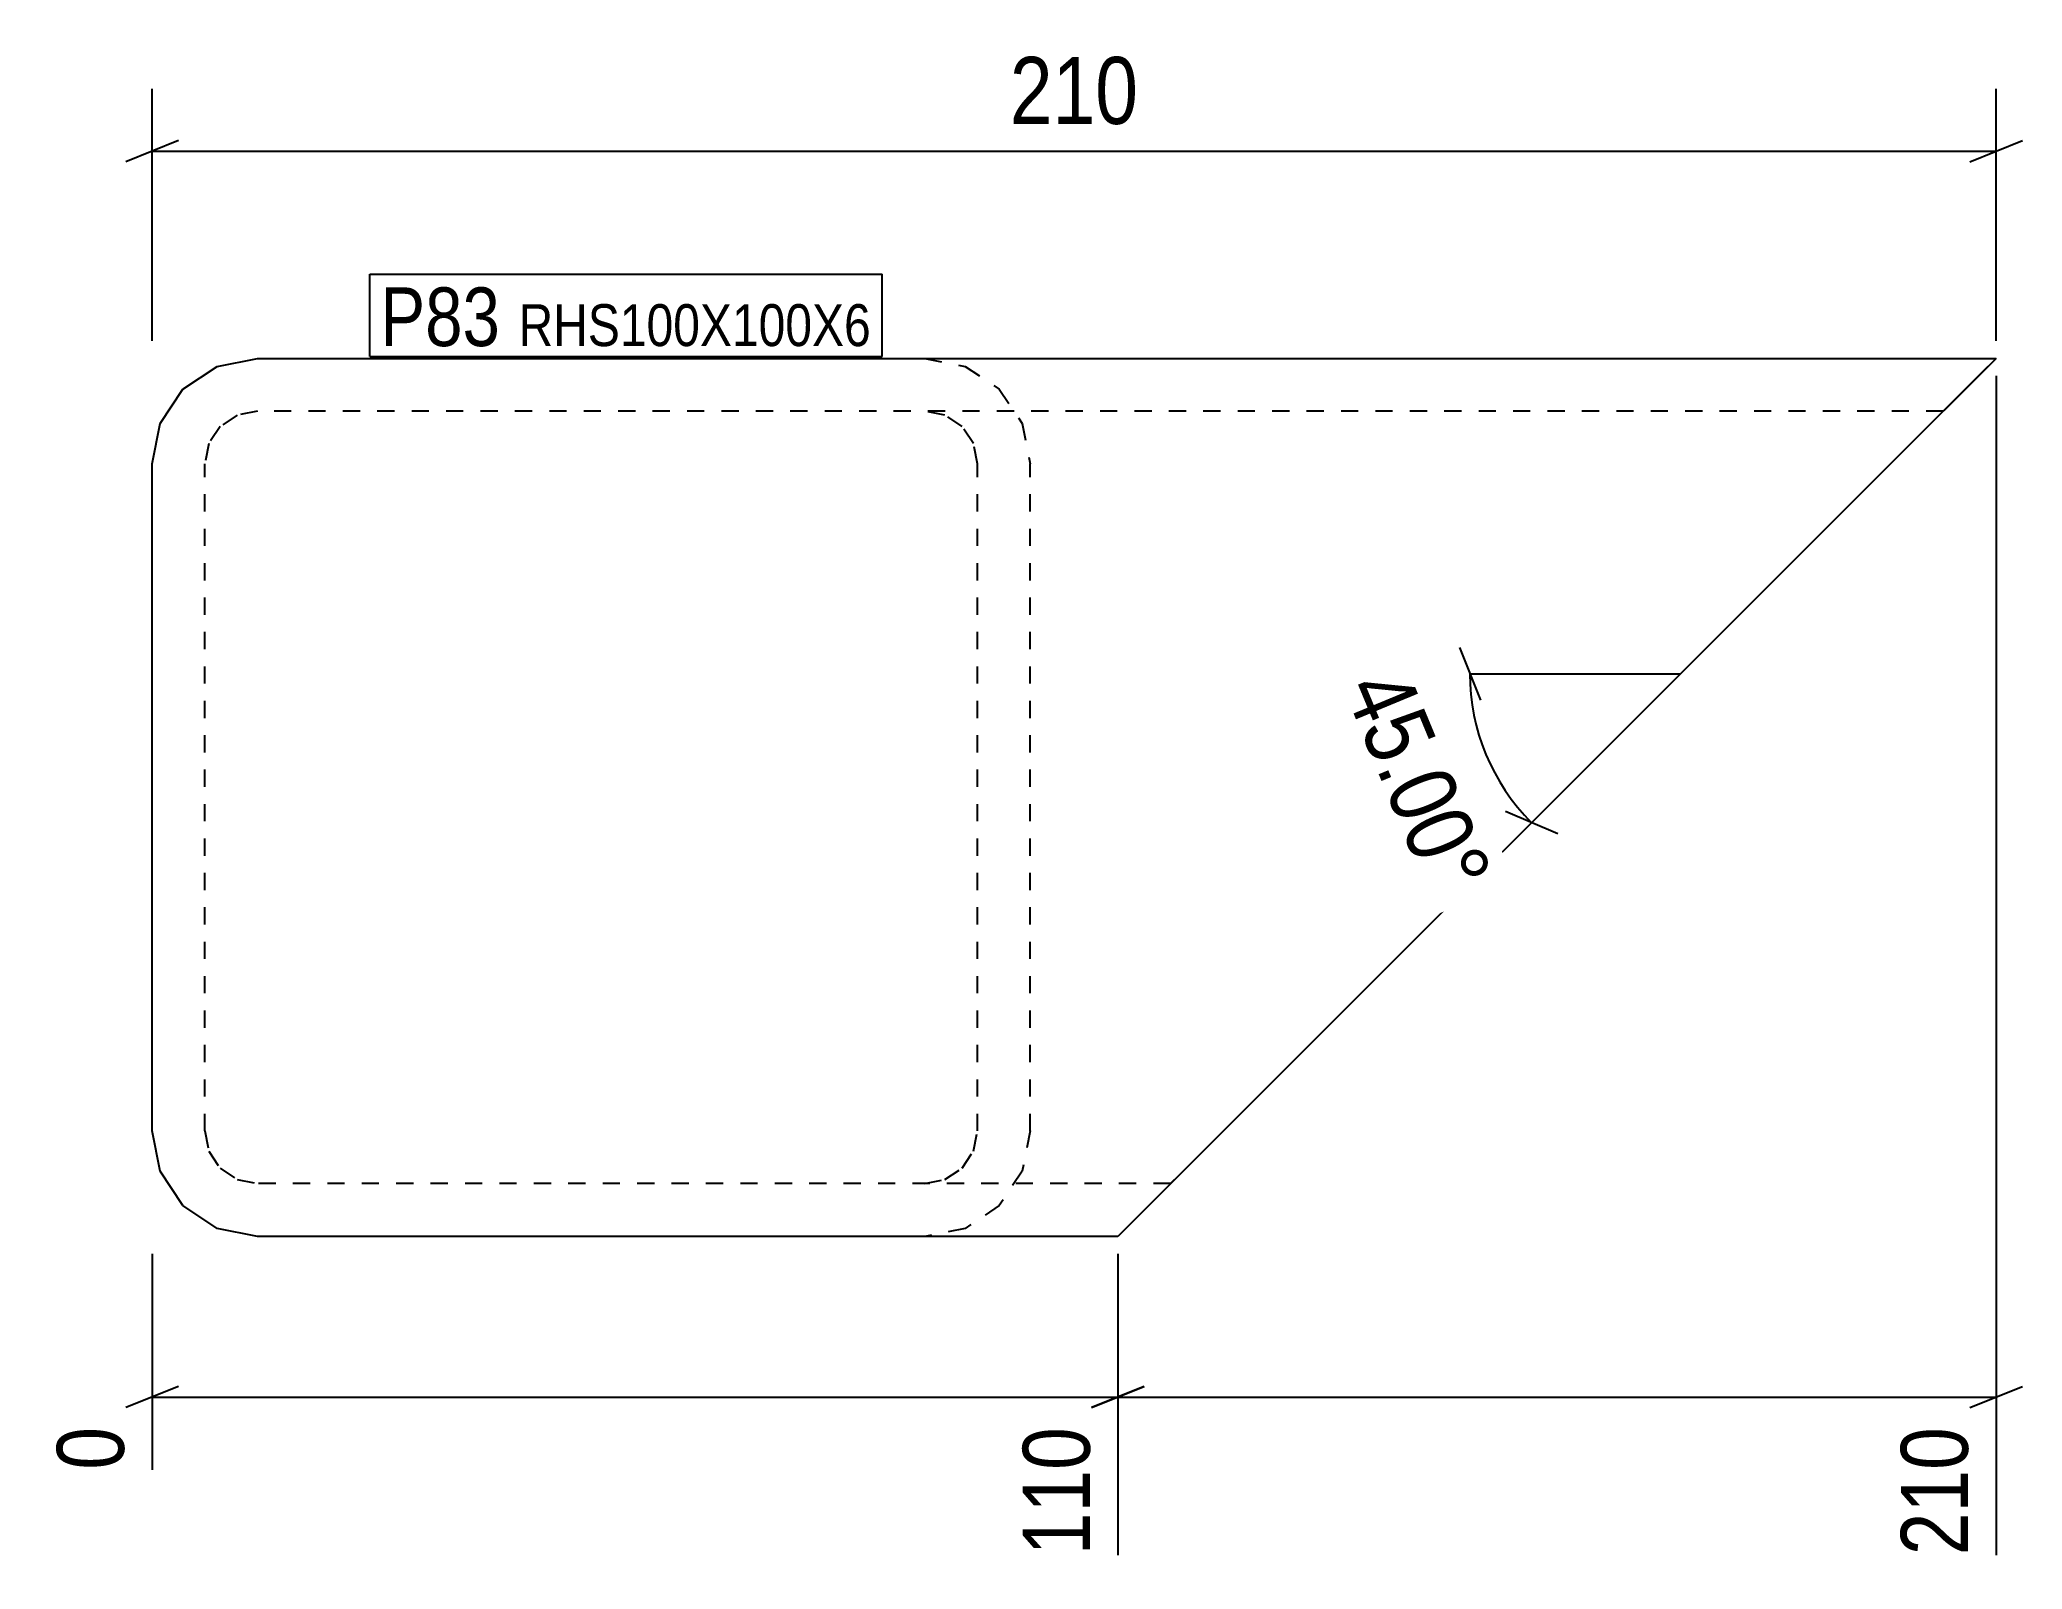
# Model space of a CAD drawing. Header units: millimetres. Extents: x 4 to 5703, y 4 to 179.
# Drawn here: x 4.4 to 230.2, y 4.4 to 178.6 of the extents above.
import ezdxf

# ---------------------------------------------------------------- set-up
doc = ezdxf.new("R2010")
doc.units = ezdxf.units.MM
doc.linetypes.add('DXK_LINE_DOT2', pattern=[3.9198, 1.9599, -1.9599])
for name, color, linetype in [('MÅLSÆTNING', 7, 'Continuous'), ('STÅL', 7, 'Continuous'), ('TEKST', 7, 'Continuous')]:
    doc.layers.add(name, color=color, linetype=linetype)
doc.styles.add('Arial Narrow', font='ARIALN.TTF', dxfattribs={"height": 0.2})

msp = doc.modelspace()

# ---------------------------------------------------------------- linework, layer by layer
at = {"layer": 'MÅLSÆTNING', "color": 7, "linetype": 'Continuous'}
for p, q in [((17.2, 144.33), (17.2, 173.03)), ((227.2, 144.33), (227.2, 173.03)), ((20.2, 167.13), (14.2, 164.73)), ((224.2, 164.73), (230.2, 167.13)), ((17.2, 165.93), (227.2, 165.93)), ((225.78, 140.92), (174.31, 89.44)), ((227.2, 140.33), (227.2, 6)), ((166.08, 109.41), (168.48, 103.41)), ((167.28, 106.41), (191.28, 106.41)), ((174.31, 89.44), (191.28, 106.41)), ((177.28, 88.17), (171.34, 90.72)), ((17.2, 40.33), (17.2, 15.75)), ((127.2, 40.33), (127.2, 6)), ((127.2, 40.33), (127.2, 6)), ((20.2, 25.23), (14.2, 22.83)), ((130.2, 25.23), (124.2, 22.83)), ((124.2, 22.83), (130.2, 25.23)), ((224.2, 22.83), (230.2, 25.23)), ((17.2, 24.03), (127.2, 24.03)), ((127.2, 24.03), (227.2, 24.03))]:
    msp.add_line(p, q, dxfattribs=at)
msp.add_arc((191.28, 106.41), 24, 180, 225.0015, dxfattribs=at)
at = {"layer": 'STÅL', "color": 2, "linetype": 'Continuous'}
for p, q in [((24.61, 141.42), (29.2, 142.33)), ((29.2, 142.33), (227.2, 142.33)), ((227.2, 142.33), (215.2, 130.33)), ((20.71, 138.82), (24.61, 141.42)), ((18.11, 134.92), (20.71, 138.82)), ((17.2, 130.33), (18.11, 134.92)), ((17.2, 54.33), (17.2, 130.33)), ((215.2, 130.33), (127.2, 42.33)), ((18.11, 49.74), (17.2, 54.33)), ((20.71, 45.85), (18.11, 49.74)), ((24.61, 43.24), (20.71, 45.85)), ((29.2, 42.33), (24.61, 43.24)), ((127.2, 42.33), (29.2, 42.33))]:
    msp.add_line(p, q, dxfattribs=at)
at = {"layer": 'STÅL', "color": 7, "linetype": 'DXK_LINE_DOT2'}
for p, q in [((105.2, 142.33), (109.8, 141.42)), ((109.8, 141.42), (113.69, 138.82)), ((226.28, 141.42), (215.2, 130.33)), ((113.69, 138.82), (116.29, 134.92)), ((26.9, 135.87), (24.96, 134.57)), ((29.2, 136.33), (26.9, 135.87)), ((221.2, 136.33), (29.2, 136.33)), ((107.5, 135.87), (105.2, 136.33)), ((109.45, 134.57), (107.5, 135.87)), ((24.96, 134.57), (23.66, 132.63)), ((110.75, 132.63), (109.45, 134.57)), ((116.29, 134.92), (117.21, 130.33)), ((23.66, 132.63), (23.2, 130.33)), ((111.21, 130.33), (110.75, 132.63)), ((23.2, 54.33), (23.2, 130.33)), ((111.21, 54.33), (111.21, 130.33)), ((117.21, 54.33), (117.21, 130.33)), ((23.2, 54.33), (23.66, 52.04)), ((110.75, 52.04), (111.21, 54.33)), ((117.21, 54.33), (116.29, 49.74)), ((23.66, 52.04), (24.96, 50.09)), ((109.45, 50.09), (110.75, 52.04)), ((24.96, 50.09), (26.9, 48.79)), ((107.5, 48.79), (109.45, 50.09)), ((116.29, 49.74), (113.69, 45.85)), ((26.9, 48.79), (29.2, 48.33)), ((133.2, 48.33), (29.2, 48.33)), ((105.2, 48.33), (107.5, 48.79)), ((133.2, 48.33), (133.66, 48.79)), ((113.69, 45.85), (109.8, 43.24)), ((109.8, 43.24), (105.2, 42.33))]:
    msp.add_line(p, q, dxfattribs=at)
at = {"layer": 'TEKST', "color": 7, "linetype": 'Continuous'}
for p, q in [((42, 151.93), (100.34, 151.93)), ((42, 142.53), (42, 151.93)), ((100.34, 142.53), (100.34, 151.93)), ((42, 142.53), (100.34, 142.53))]:
    msp.add_line(p, q, dxfattribs=at)

# ---------------------------------------------------------------- wipeouts: each hides what was drawn before it
at = {"color": 0}
for points, layer in [([(131.11, 167.43), (131.11, 178.63), (113.29, 178.63), (113.29, 167.43)], 'MÅLSÆTNING'), ([(56.84, 143.73), (56.84, 150.73), (43.2, 150.73), (43.2, 143.73)], 'TEKST'), ([(99.14, 143.73), (99.14, 148.73), (58.94, 148.73), (58.94, 143.73)], 'TEKST')]:
    msp.add_wipeout(points, dxfattribs=at).dxf.layer = layer

# ---------------------------------------------------------------- next in the draw order: texts
at = {"layer": 'MÅLSÆTNING', "color": 3, "style": 'Arial Narrow'}
msp.add_text('210', height=7.635, dxfattribs=at).set_placement((114.89, 169.03))

# ---------------------------------------------------------------- next in the draw order: wipeouts: each hides what was drawn before it
at = {"color": 0}
for points, layer in [([(162.03, 78.38), (172.38, 82.67), (161.12, 109.84), (150.78, 105.55)], 'MÅLSÆTNING'), ([(56.84, 143.73), (56.84, 150.73), (43.2, 150.73), (43.2, 143.73)], 'TEKST'), ([(99.14, 143.73), (99.14, 148.73), (58.94, 148.73), (58.94, 143.73)], 'TEKST')]:
    msp.add_wipeout(points, dxfattribs=at).dxf.layer = layer
at = {"color": 0, "linetype": 'Continuous'}
for points in [[(15.6, 22.22), (4.4, 22.22), (4.4, 14.15), (15.6, 14.15)], [(125.6, 22.22), (114.4, 22.22), (114.4, 4.4), (125.6, 4.4)], [(225.6, 22.22), (214.4, 22.22), (214.4, 4.4), (225.6, 4.4)]]:
    msp.add_wipeout(points, dxfattribs=at).dxf.layer = 'MÅLSÆTNING'

# ---------------------------------------------------------------- next in the draw order: texts
at = {"layer": 'MÅLSÆTNING', "color": 3, "style": 'Arial Narrow'}
msp.add_text('45.00°', height=7.635, rotation=-67.5002, dxfattribs=at).set_placement((152.87, 104.69))
at = {"layer": 'MÅLSÆTNING', "color": 3, "linetype": 'Continuous', "style": 'Arial Narrow'}
for s, height, p in [('0', 7.64, (14, 15.75)), ('110', 7.635, (124, 6)), ('210', 7.635, (224, 6))]:
    msp.add_text(s, height=height, rotation=90.0002, dxfattribs=at).set_placement(p)
at = {"layer": 'TEKST', "color": 3, "style": 'Arial Narrow'}
for s, height, p in [('P83', 6.681, (43.2, 143.73)), ('RHS100X100X6', 4.7721, (58.94, 143.73))]:
    msp.add_text(s, height=height, dxfattribs=at).set_placement(p)

doc.saveas('drawing.dxf')
